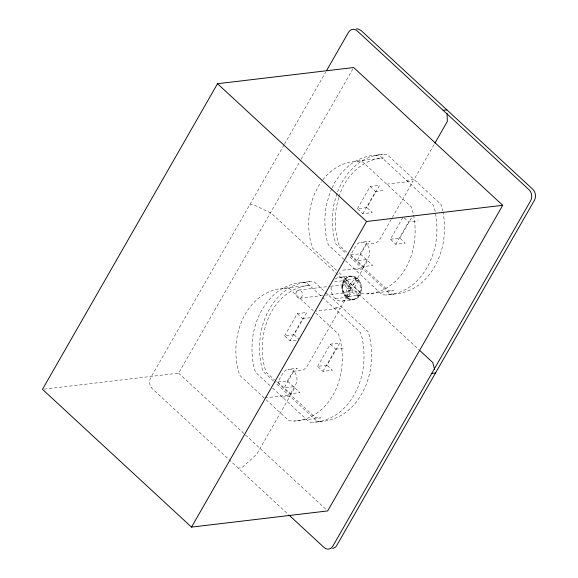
<?xml version="1.0" encoding="UTF-8"?>
<svg xmlns="http://www.w3.org/2000/svg" width="578" height="578" viewBox="0 0 578 578"><rect width="100%" height="100%" fill="white"/><g stroke="black" fill="none" stroke-linecap="round" stroke-linejoin="round"><path stroke-width="0.43" stroke-dasharray="2.89 2.17" d="M348.397 286.153L354.856 278.914L356.07 278.769L355.86 280.041L352.652 285.648L348.397 286.153L345.088 280.511L346.301 280.366L347.978 281.327L352.652 285.648M358.057 280.612L357.854 281.876L354.639 287.49L350.391 287.996L356.843 280.756L358.057 280.612L356.07 278.769M347.523 297.034L349.018 290.38L357.283 295.437L358.497 295.293L357.948 294.195L353.274 289.874L348.736 296.89L347.523 297.034L345.528 295.192L347.031 288.545L343.722 282.902L345.088 280.511M336.996 193.543L334.236 203.08A70.119 55.791 83.2 0 0 334.481 239.241L335.89 244.024L346.41 253.749M338.773 197.698C333.918 212.935 334.149 229.748 338.961 244.964L347.378 252.745M339.011 196.881C344.726 176.991 361.842 159.261 383.286 157.989L356.814 161.139A66.607 53.003 83.2 0 0 321.852 181.138M331.779 188.775L329.93 192.727L326.671 203.976A70.119 55.791 83.2 0 0 326.917 240.145L328.326 244.92L382.26 294.773L386.263 295.004L393.828 294.101A70.119 55.791 83.2 0 0 420.994 283.278C432.373 273.582 439.468 259.825 442.697 245.375A70.119 55.791 83.2 0 0 442.972 211.765M332.148 187.987L334.741 182.453L340.948 173.479L348.375 166.074A70.119 55.791 83.2 0 1 375.541 155.251L383.106 154.355L387.115 154.579L441.043 204.431L442.452 209.207A70.119 55.791 83.2 0 1 442.806 210.912M337.494 191.824L342.306 181.557L348.512 172.584L355.94 165.178A70.119 55.791 83.2 0 1 383.106 154.355M346.301 280.366L344.936 282.758L343.722 282.902M354.639 287.49L359.314 291.811L359.87 292.901L358.497 295.293M284.044 144.861L150.685 377.723A7.861 6.257 83.2 0 0 152.303 388.712L288.436 514.55M284.492 144.081L325.66 72.192M44.275 389.131L178.631 373.15L300.704 159.998M301.152 159.217L353.664 67.525M284.593 335.876L297.323 313.644L306.781 312.517L294.05 334.749L284.593 335.876L289.983 340.861L298.58 339.835M357.414 208.716L370.144 186.492L379.601 185.365L366.871 207.596L357.414 208.716L362.803 213.701L372.261 212.581L366.871 207.596M289.983 340.861L302.713 318.63L311.311 317.604M362.803 213.701L375.534 191.47L384.991 190.35M277.859 382.051L287.309 380.924L299.931 392.592L290.474 393.712L277.859 382.051L283.032 373.012A9.58 7.63 83.2 0 1 293.682 371.271L303.132 370.144L306.383 367.557L340.384 308.19L316.173 311.065M350.68 254.898L360.137 253.771L372.752 265.432L363.302 266.559L350.68 254.898L355.853 245.86A9.58 7.63 83.2 0 1 366.503 244.118L375.96 242.991L379.204 240.405L413.205 181.037L386.733 184.18M287.309 380.924L293.826 370.13L297.403 368.244L287.945 369.364M360.137 253.771L366.647 242.97L370.223 241.084L360.773 242.211M290.474 393.712L295.654 384.681A9.58 7.63 83.2 0 0 293.682 371.271L284.166 387.881L293.624 386.761L294.412 388.452L290.741 394.861L265.027 397.917M363.302 266.559L368.475 257.521A9.58 7.63 83.2 0 0 366.503 244.118L356.987 260.729L366.445 259.601L367.232 261.299L363.569 267.708L340.876 270.403M344.936 282.758L351.279 288.039L348.072 293.646L346.742 295.047L345.528 295.192M434.049 144.644L414.079 179.505L406.515 180.408M357.283 295.437L358.656 293.046L359.87 292.901M317.597 366.38L330.327 344.148L339.785 343.029L327.047 365.26L317.597 366.38L322.986 371.365L332.444 370.238L327.047 365.26M390.417 239.227L399.875 238.1L405.265 243.085L395.807 244.212L390.417 239.227L403.148 216.996L408.538 221.981L417.995 220.854M322.986 371.365L335.717 349.134L345.174 348.014M395.807 244.212L408.538 221.981M399.875 238.1L412.605 215.869M249.588 205.031L253.366 204.583L271.284 213.246L344.127 280.59A11.979 9.53 83.2 0 0 351.265 299.715A11.979 9.53 83.2 0 0 360.65 283.321A11.979 9.53 83.2 0 0 344.127 280.59L332.784 281.934M355.289 269.847L362.854 268.951L357.435 278.408L346.092 279.759M338.925 277.382L350.275 276.031M349.379 276.443L350.319 276.327M269.89 385.591L255.418 372.218L254.017 367.442A70.119 55.791 83.2 0 1 253.764 331.281C256.993 316.823 264.088 303.067 275.475 293.378A70.119 55.791 83.2 0 1 302.634 282.548L310.198 281.652L314.208 281.876L324.735 291.601M264.269 398.011L239.668 375.267L237.804 368.937A66.607 53.003 83.2 0 1 283.993 288.292L310.465 285.142C270.367 288.711 254.096 338.296 266.14 372.116L274.557 379.898M298.551 290.091L329.684 286.385M330.573 286.276L344.806 284.586M347.031 288.545L351.279 288.039M349.018 290.38L353.274 289.874M299.751 298.241L324.655 295.279M325.544 295.17L346.005 292.735M339.033 272.65L361.698 293.595L367.008 293.899L393.481 290.748L388.17 290.452L348.028 253.337M348.556 296.514L359.899 295.163L418.84 349.647M335.247 298.689L346.598 297.338L341.172 306.802L333.607 307.706M352.775 299.534L353.714 299.426M342.414 301.073L353.758 299.722M282.389 397.144L289.954 396.248L256.675 454.351L241.994 467.674L238.208 468.129M266.212 399.803L288.877 420.755L294.188 421.051L320.66 417.908L315.35 417.605L275.2 380.497M272.52 388.026L309.353 422.07L313.363 422.301L320.927 421.398A70.119 55.791 83.2 0 0 348.086 410.575C359.473 400.879 366.568 387.123 369.797 372.673A70.119 55.791 83.2 0 0 369.544 336.504L368.143 331.729L325.392 292.215M375.541 155.251L379.551 155.482L433.478 205.334L434.887 210.11A70.119 55.791 83.2 0 1 435.133 246.271C431.911 260.729 424.808 274.485 413.429 284.174A70.119 55.791 83.2 0 1 386.263 295.004M356.814 161.139L362.124 161.435L411.334 206.924L413.198 213.253A66.607 53.003 83.2 0 1 367.008 293.899M302.634 282.548L306.643 282.779L321.773 296.76M393.828 294.101L389.818 293.877L347.067 254.356M283.993 288.292L289.303 288.595L313.262 310.74M320.927 421.398L316.917 421.174L274.167 381.653M350.391 287.996L358.656 293.046M346.742 295.047L348.736 296.89M370.144 186.492L375.534 191.47M354.856 278.914L356.843 280.756M336.447 270.258L312.488 248.106L310.624 241.785A66.607 53.003 83.2 0 1 321.346 181.839M322.43 297.367L360.578 332.632L361.98 337.408A70.119 55.791 83.2 0 1 362.233 373.569C359.003 388.026 351.908 401.782 340.521 411.471A70.119 55.791 83.2 0 1 313.363 422.301M315.848 313.132L338.513 334.084L340.37 340.406A66.607 53.003 83.2 0 1 294.188 421.051M297.323 313.644L302.713 318.63M330.327 344.148L335.717 349.134M294.05 334.749L298.84 339.178M273.51 381.046L262.983 371.322L261.581 366.539A70.119 55.791 83.2 0 1 261.328 330.378C264.558 315.928 271.653 302.164 283.039 292.475A70.119 55.791 83.2 0 1 310.198 281.652M178.631 373.15L326.353 509.695M335.11 279.138A11.979 9.53 83.2 0 1 349.748 286.067A11.979 9.53 83.2 0 1 340.89 301.167A11.979 9.53 83.2 0 1 331.461 285.366M357.298 278.647L355.13 277.122A11.676 9.291 83.2 0 0 344.329 280.771A11.676 9.291 83.2 0 0 344.921 294.946L348.902 298.624A11.676 9.291 83.2 0 0 359.697 294.982A11.676 9.291 83.2 0 0 359.104 280.8L357.298 278.647M296.442 291.659A4.118 3.28 83.2 0 0 298.891 298.234A4.118 3.28 83.2 0 0 302.121 292.598A4.118 3.28 83.2 0 0 296.442 291.659M342.696 286.153A4.118 3.28 83.2 0 0 345.145 292.735A4.118 3.28 83.2 0 0 348.375 287.093A4.118 3.28 83.2 0 0 342.696 286.153M343.397 280.879A11.676 9.291 83.2 0 0 350.347 299.527A11.676 9.291 83.2 0 0 359.502 283.552A11.676 9.291 83.2 0 0 343.397 280.879"/><path stroke-width="0.87" d="M217.509 83.723L42.483 389.341L191.528 527.114L327.675 510.923L502.708 205.298L353.664 67.525L217.509 83.723L366.56 221.497L502.708 205.298M326.556 70.632L348.483 32.339A7.861 6.257 83.2 0 1 357.218 30.916L529.036 189.736A7.861 6.257 83.2 0 1 530.655 200.732L332.856 546.109A7.861 6.257 83.2 0 1 324.121 547.539L289.094 515.164M191.528 527.114L366.56 221.497M434.931 143.091L447.358 121.394L447.047 113.418M332.603 548.652L335.536 547.106L336.634 545.661L534.433 200.277C536.326 196.766 535.683 192.084 532.815 189.288L360.997 30.461L357.934 28.9L356.301 28.9M443.124 110.326L446.91 109.871M431.752 373.417L435.537 372.969M419.505 350.261L432.749 362.5L434.605 369.479"/></g></svg>
